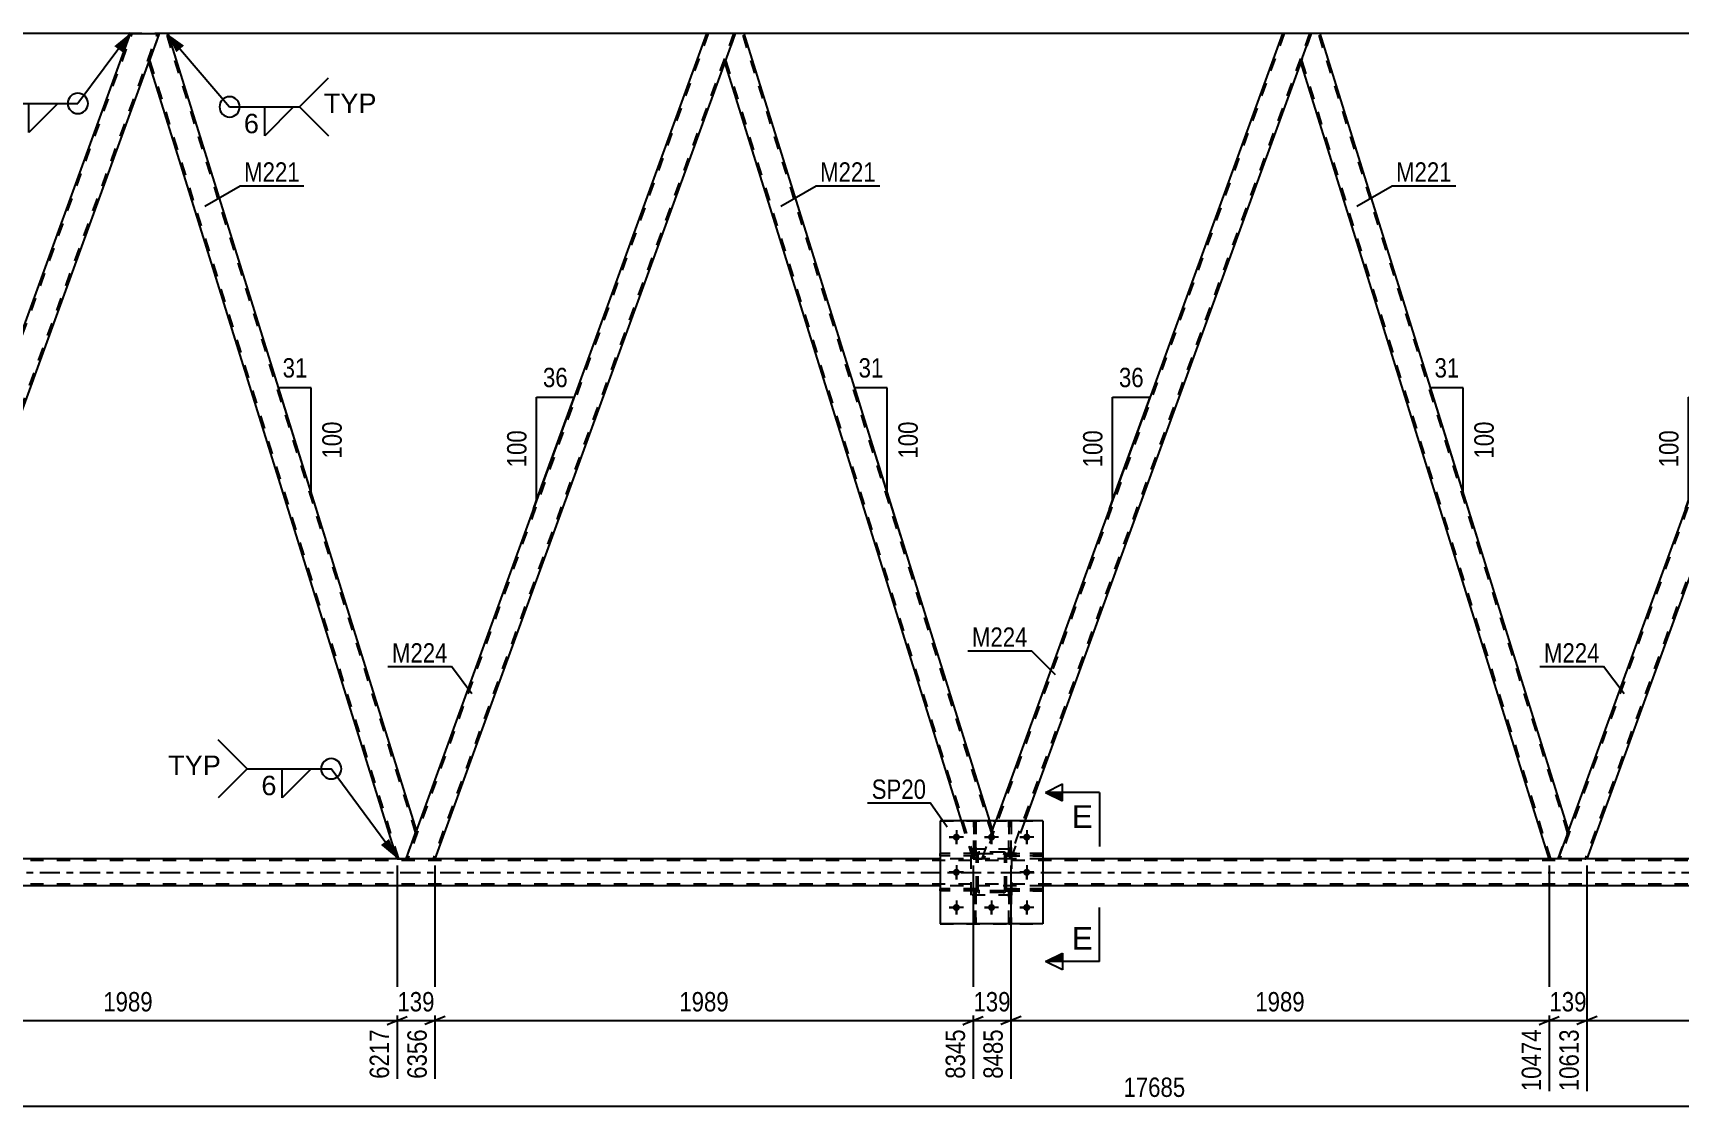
# Model space of a CAD drawing. Header units: millimetres. Extents: x 0 to 841, y 0 to 594.
# Drawn here: x 271.7 to 515, y 302.4 to 461.1 of the extents above; entities that cross this region are included whole.
import ezdxf

# ---------------------------------------------------------------- set-up
doc = ezdxf.new("R2010")
doc.units = ezdxf.units.MM
doc.linetypes.add('DXK_LINE_DOT2', pattern=[3.9198, 1.9599, -1.9599])
doc.linetypes.add('DXK_LINE_DOT3', pattern=[5.9187, 2.979, -0.9799, 0.9799, -0.9799])
doc.styles.add('Arial', font='ARIAL.TTF', dxfattribs={"height": 0.2})
doc.styles.add('Arial Narrow', font='ARIALN.TTF', dxfattribs={"height": 0.2})

# ---------------------------------------------------------------- blocks, each defined once
blk = doc.blocks.new('Part-318893469-3393 - 3250')
at = {"color": 7, "linetype": 'DXK_LINE_DOT2'}
for p, q in [((416.38, 340.39), (410.38, 340.39)), ((410.38, 333.59), (410.38, 340.39)), ((416.38, 333.59), (416.38, 340.39)), ((416.38, 333.59), (410.38, 333.59))]:
    blk.add_line(p, q, dxfattribs=at)
blk = doc.blocks.new('Part-318893469-3394 - 3250')
at = {"color": 7, "linetype": 'DXK_LINE_DOT2'}
for p, q in [((411.18, 339.51), (411.22, 339.69)), ((411.22, 339.69), (411.18, 339.51)), ((411.18, 334.47), (411.18, 339.51)), ((411.42, 339.51), (411.44, 339.6)), ((411.42, 334.47), (411.42, 339.51)), ((411.44, 339.6), (411.49, 339.67)), ((411.48, 339.95), (411.66, 339.99)), ((411.66, 339.99), (411.48, 339.95)), ((411.49, 339.67), (411.57, 339.73)), ((411.57, 339.73), (411.66, 339.75)), ((415.1, 339.99), (411.66, 339.99)), ((411.66, 339.75), (415.1, 339.75)), ((415.1, 339.99), (415.29, 339.95)), ((415.29, 339.95), (415.1, 339.99)), ((415.1, 339.75), (415.19, 339.73)), ((415.19, 339.73), (415.27, 339.67)), ((415.27, 339.67), (415.32, 339.6)), ((415.32, 339.6), (415.34, 339.51)), ((415.34, 334.47), (415.34, 339.51)), ((415.55, 339.69), (415.58, 339.51)), ((415.58, 339.51), (415.55, 339.69)), ((415.58, 334.47), (415.58, 339.51)), ((411.22, 334.28), (411.18, 334.47)), ((411.18, 334.47), (411.22, 334.28)), ((411.44, 334.37), (411.42, 334.47)), ((411.49, 334.3), (411.44, 334.37)), ((411.66, 333.99), (411.48, 334.02)), ((411.48, 334.02), (411.66, 333.99)), ((411.57, 334.24), (411.49, 334.3)), ((411.66, 334.23), (411.57, 334.24)), ((415.1, 334.23), (411.66, 334.23)), ((415.1, 333.99), (411.66, 333.99)), ((415.19, 334.24), (415.1, 334.23)), ((415.29, 334.02), (415.1, 333.99)), ((415.1, 333.99), (415.29, 334.02)), ((415.27, 334.3), (415.19, 334.24)), ((415.32, 334.37), (415.27, 334.3)), ((415.34, 334.47), (415.32, 334.37)), ((415.58, 334.47), (415.55, 334.28)), ((415.55, 334.28), (415.58, 334.47))]:
    blk.add_line(p, q, dxfattribs=at)
at = {"color": 7, "linetype": 'DXK_LINE_DOT3'}
blk.add_line((413.38, 336.99), (413.38, 336.99), dxfattribs=at)
at = {"color": 7, "linetype": 'DXK_LINE_DOT2'}
for centre, start, end in [((411.66, 339.51), 112.5, 157.5), ((411.66, 339.51), 112.5, 157.5), ((415.1, 339.51), 22.5, 67.5), ((415.1, 339.51), 22.5, 67.5), ((411.66, 334.47), 202.5, 247.5), ((411.66, 334.47), 202.5, 247.5), ((415.1, 334.47), 292.5, 337.5), ((415.1, 334.47), 292.5, 337.5)]:
    blk.add_arc(centre, 0.48, start, end, dxfattribs=at)
blk = doc.blocks.new('Part-318893469-3395 - 3250')
at = {"color": 7, "linetype": 'DXK_LINE_DOT2'}
for p, q in [((405.78, 344.59), (420.98, 344.59)), ((405.78, 344.59), (405.78, 329.39)), ((420.98, 344.59), (420.98, 329.39)), ((405.78, 329.39), (420.98, 329.39))]:
    blk.add_line(p, q, dxfattribs=at)
blk = doc.blocks.new('Part-318893469-3443 - 3250')
at = {"color": 7, "linetype": 'DXK_LINE_DOT2'}
for p, q in [((724.05, 338.74), (112.91, 338.74)), ((331.1, 338.98), (325.53, 338.98)), ((420.98, 338.98), (405.78, 338.98)), ((501.37, 338.98), (495.8, 338.98)), ((724.05, 335.22), (112.91, 335.22)), ((420.98, 334.98), (405.78, 334.98))]:
    blk.add_line(p, q, dxfattribs=at)
at = {"color": 2, "linetype": 'Continuous'}
for p, q in [((325.53, 338.98), (250.71, 338.98)), ((405.78, 338.98), (331.1, 338.98)), ((495.8, 338.98), (420.98, 338.98)), ((576.05, 338.98), (501.37, 338.98)), ((405.78, 334.98), (250.71, 334.98)), ((576.05, 334.98), (420.98, 334.98))]:
    blk.add_line(p, q, dxfattribs=at)
at = {"color": 7, "linetype": 'DXK_LINE_DOT3'}
blk.add_line((112.91, 336.98), (724.05, 336.98), dxfattribs=at)
blk = doc.blocks.new('Part-318893469-3448 - 3250')
at = {"color": 2, "linetype": 'Continuous'}
for p, q in [((375.51, 460.98), (373.96, 456.73)), ((376.83, 460.98), (375.51, 460.98)), ((413.11, 344.59), (376.83, 460.98)), ((408.92, 344.59), (373.96, 456.73))]:
    blk.add_line(p, q, dxfattribs=at)
at = {"color": 7, "linetype": 'DXK_LINE_DOT2'}
for p, q in [((413.39, 342.86), (376.57, 460.98)), ((410.91, 338.98), (374.1, 457.1)), ((410.66, 338.98), (408.92, 344.59)), ((411.98, 338.98), (413.53, 343.23)), ((413.53, 343.23), (413.11, 344.59)), ((410.66, 338.98), (411.98, 338.98))]:
    blk.add_line(p, q, dxfattribs=at)
blk = doc.blocks.new('Part-318893469-3459 - 3250')
at = {"color": 7, "linetype": 'DXK_LINE_DOT2'}
for p, q in [((411.18, 339.51), (411.22, 339.69)), ((411.22, 339.69), (411.18, 339.51)), ((411.18, 334.47), (411.18, 339.51)), ((411.42, 339.51), (411.44, 339.6)), ((411.42, 334.47), (411.42, 339.51)), ((411.44, 339.6), (411.49, 339.67)), ((411.48, 339.95), (411.66, 339.99)), ((411.66, 339.99), (411.48, 339.95)), ((411.49, 339.67), (411.57, 339.73)), ((411.57, 339.73), (411.66, 339.75)), ((415.1, 339.99), (411.66, 339.99)), ((411.66, 339.75), (415.1, 339.75)), ((415.1, 339.99), (415.29, 339.95)), ((415.29, 339.95), (415.1, 339.99)), ((415.1, 339.75), (415.19, 339.73)), ((415.19, 339.73), (415.27, 339.67)), ((415.27, 339.67), (415.32, 339.6)), ((415.29, 339.95), (415.29, 339.95)), ((415.29, 339.95), (415.29, 339.95)), ((415.32, 339.6), (415.34, 339.51)), ((415.34, 334.47), (415.34, 339.51)), ((415.55, 339.69), (415.55, 339.69)), ((415.55, 339.69), (415.58, 339.51)), ((415.58, 339.51), (415.55, 339.69)), ((415.55, 339.69), (415.55, 339.69)), ((415.58, 334.47), (415.58, 339.51)), ((411.22, 334.28), (411.18, 334.47)), ((411.18, 334.47), (411.22, 334.28)), ((411.44, 334.37), (411.42, 334.47)), ((411.49, 334.3), (411.44, 334.37)), ((411.66, 333.99), (411.48, 334.02)), ((411.48, 334.02), (411.66, 333.99)), ((411.57, 334.24), (411.49, 334.3)), ((411.66, 334.23), (411.57, 334.24)), ((415.1, 334.23), (411.66, 334.23)), ((415.1, 333.99), (411.66, 333.99)), ((415.19, 334.24), (415.1, 334.23)), ((415.29, 334.02), (415.1, 333.99)), ((415.1, 333.99), (415.29, 334.02)), ((415.27, 334.3), (415.19, 334.24)), ((415.32, 334.37), (415.27, 334.3)), ((415.34, 334.47), (415.32, 334.37)), ((415.58, 334.47), (415.55, 334.28)), ((415.55, 334.28), (415.58, 334.47))]:
    blk.add_line(p, q, dxfattribs=at)
at = {"color": 7, "linetype": 'DXK_LINE_DOT3'}
blk.add_line((413.38, 336.99), (413.38, 336.99), dxfattribs=at)
at = {"color": 7, "linetype": 'DXK_LINE_DOT2'}
for centre, start, end in [((411.66, 339.51), 112.5, 157.5), ((411.66, 339.51), 112.5, 157.5), ((415.1, 339.51), 22.5, 67.5), ((415.1, 339.51), 22.5, 67.5), ((411.66, 334.47), 202.5, 247.5), ((411.66, 334.47), 202.5, 247.5), ((415.1, 334.47), 292.5, 337.5), ((415.1, 334.47), 292.5, 337.5)]:
    blk.add_arc(centre, 0.48, start, end, dxfattribs=at)
blk = doc.blocks.new('Part-318893469-3480 - 3250')
at = {"color": 7, "linetype": 'DXK_LINE_DOT2'}
for p, q in [((411.18, 334.55), (405.78, 334.55)), ((405.78, 334.55), (405.78, 334.23)), ((411.18, 334.23), (405.78, 334.23)), ((410.58, 334.23), (410.58, 334.55)), ((411.18, 334.23), (411.18, 334.55))]:
    blk.add_line(p, q, dxfattribs=at)
blk = doc.blocks.new('Part-318893469-3483 - 3250')
at = {"color": 7, "linetype": 'DXK_LINE_DOT2'}
for p, q in [((411.18, 339.75), (405.78, 339.75)), ((405.78, 339.75), (405.78, 339.43)), ((411.18, 339.43), (405.78, 339.43)), ((410.58, 339.43), (410.58, 339.75)), ((411.18, 339.43), (411.18, 339.75))]:
    blk.add_line(p, q, dxfattribs=at)
blk = doc.blocks.new('Bolt-318893469-3623 - 3250')
at = {"linetype": 'Continuous'}
for points in [[(408.7, 342.19, -1), (407.66, 342.19, -1)], [(413.9, 342.19, -1), (412.86, 342.19, -1)], [(419.1, 342.19, -1), (418.06, 342.19, -1)], [(408.7, 336.99, -1), (407.66, 336.99, -1)], [(419.1, 336.99, -1), (418.06, 336.99, -1)], [(408.7, 331.79, -1), (407.66, 331.79, -1)], [(413.9, 331.79, -1), (412.86, 331.79, -1)], [(419.1, 331.79, -1), (418.06, 331.79, -1)]]:
    blk.add_hatch(color=1, dxfattribs=at).paths.add_polyline_path(points)
at = {"color": 1, "linetype": 'Continuous'}
for p, q in [((408.18, 343.23), (408.18, 341.15)), ((413.38, 343.23), (413.38, 341.15)), ((418.58, 343.23), (418.58, 341.15)), ((409.22, 342.19), (407.14, 342.19)), ((414.42, 342.19), (412.34, 342.19)), ((419.62, 342.19), (417.54, 342.19)), ((409.22, 336.99), (407.14, 336.99)), ((408.18, 338.03), (408.18, 335.95)), ((419.62, 336.99), (417.54, 336.99)), ((418.58, 338.03), (418.58, 335.95)), ((409.22, 331.79), (407.14, 331.79)), ((408.18, 332.83), (408.18, 330.75)), ((414.42, 331.79), (412.34, 331.79)), ((413.38, 332.83), (413.38, 330.75)), ((419.62, 331.79), (417.54, 331.79)), ((418.58, 332.83), (418.58, 330.75))]:
    blk.add_line(p, q, dxfattribs=at)
blk = doc.blocks.new('Bolt-318893469-3499 - 3250')
at = {"color": 1, "linetype": 'Continuous'}
for p, q in [((408.18, 343.23), (408.18, 342.53)), ((413.38, 343.23), (413.38, 342.53)), ((418.58, 343.23), (418.58, 342.53)), ((407.14, 342.19), (407.83, 342.19)), ((408.18, 341.15), (408.18, 341.84)), ((409.22, 342.19), (408.53, 342.19)), ((412.34, 342.19), (413.03, 342.19)), ((413.38, 341.15), (413.38, 341.84)), ((414.42, 342.19), (413.73, 342.19)), ((417.54, 342.19), (418.23, 342.19)), ((418.58, 341.15), (418.58, 341.84)), ((419.62, 342.19), (418.93, 342.19)), ((407.14, 336.99), (407.83, 336.99)), ((408.18, 338.03), (408.18, 337.33)), ((408.18, 335.95), (408.18, 336.64)), ((409.22, 336.99), (408.53, 336.99)), ((417.54, 336.99), (418.23, 336.99)), ((418.58, 338.03), (418.58, 337.33)), ((418.58, 335.95), (418.58, 336.64)), ((419.62, 336.99), (418.93, 336.99)), ((407.14, 331.79), (407.83, 331.79)), ((408.18, 332.83), (408.18, 332.13)), ((408.18, 330.75), (408.18, 331.44)), ((409.22, 331.79), (408.53, 331.79)), ((412.34, 331.79), (413.03, 331.79)), ((413.38, 332.83), (413.38, 332.13)), ((413.38, 330.75), (413.38, 331.44)), ((414.42, 331.79), (413.73, 331.79)), ((417.54, 331.79), (418.23, 331.79)), ((418.58, 332.83), (418.58, 332.13)), ((418.58, 330.75), (418.58, 331.44)), ((419.62, 331.79), (418.93, 331.79))]:
    blk.add_line(p, q, dxfattribs=at)
blk = doc.blocks.new('Part-318893469-3585 - 3250')
at = {"color": 7, "linetype": 'DXK_LINE_DOT2'}
for p, q in [((420.98, 334.55), (415.58, 334.55)), ((415.58, 334.55), (415.58, 334.23)), ((415.58, 334.23), (420.98, 334.23)), ((416.18, 334.23), (416.18, 334.55)), ((420.98, 334.23), (420.98, 334.55))]:
    blk.add_line(p, q, dxfattribs=at)
blk = doc.blocks.new('Part-318893469-3504 - 3250')
at = {"color": 2, "linetype": 'Continuous'}
for p, q in [((459.1, 456.73), (460.64, 460.98)), ((461.96, 460.98), (460.64, 460.98)), ((498.66, 343.23), (461.96, 460.98)), ((495.8, 338.98), (459.1, 456.73)), ((498.66, 343.23), (498.39, 342.49)), ((498.39, 342.49), (497.12, 338.98)), ((497.12, 338.98), (495.8, 338.98))]:
    blk.add_line(p, q, dxfattribs=at)
at = {"color": 7, "linetype": 'DXK_LINE_DOT2'}
for p, q in [((498.53, 342.86), (461.71, 460.98)), ((496.05, 338.98), (459.23, 457.1))]:
    blk.add_line(p, q, dxfattribs=at)
blk = doc.blocks.new('Part-318893469-3509 - 3250')
at = {"color": 7, "linetype": 'DXK_LINE_DOT2'}
for p, q in [((456.64, 460.98), (412.24, 338.98)), ((460.39, 460.98), (415.98, 338.98)), ((460.64, 460.98), (459.1, 456.73)), ((411.98, 338.98), (414.02, 344.59)), ((418.28, 344.59), (416.24, 338.98)), ((416.24, 338.98), (411.98, 338.98))]:
    blk.add_line(p, q, dxfattribs=at)
at = {"color": 2, "linetype": 'Continuous'}
for p, q in [((456.39, 460.98), (414.02, 344.59)), ((460.64, 460.98), (456.39, 460.98)), ((459.1, 456.73), (418.28, 344.59))]:
    blk.add_line(p, q, dxfattribs=at)
blk = doc.blocks.new('Part-318893469-3665 - 3250')
at = {"color": 7, "linetype": 'DXK_LINE_DOT2'}
for p, q in [((541.78, 460.98), (497.37, 338.98)), ((545.52, 460.98), (501.12, 338.98)), ((545.78, 460.98), (544.23, 456.73)), ((497.12, 338.98), (498.66, 343.23)), ((501.06, 338.98), (501.22, 338.98))]:
    blk.add_line(p, q, dxfattribs=at)
at = {"color": 2, "linetype": 'Continuous'}
for p, q in [((541.52, 460.98), (498.66, 343.23)), ((545.78, 460.98), (541.52, 460.98)), ((544.23, 456.73), (501.37, 338.98)), ((501.06, 338.98), (497.12, 338.98)), ((501.33, 338.98), (501.06, 338.98)), ((501.37, 338.98), (501.33, 338.98))]:
    blk.add_line(p, q, dxfattribs=at)
blk = doc.blocks.new('Part-318893469-3526 - 3250')
at = {"color": 2, "linetype": 'Continuous'}
for p, q in [((420.98, 344.59), (405.78, 344.59)), ((405.78, 344.59), (405.78, 329.39)), ((420.98, 344.59), (420.98, 329.39)), ((420.98, 329.39), (405.78, 329.39))]:
    blk.add_line(p, q, dxfattribs=at)
blk = doc.blocks.new('Part-318893469-3659 - 3250')
at = {"color": 2, "linetype": 'Continuous'}
for p, q in [((286.12, 460.98), (206.56, 460.98)), ((371.25, 460.98), (291.69, 460.98)), ((456.39, 460.98), (376.83, 460.98)), ((541.52, 460.98), (461.96, 460.98))]:
    blk.add_line(p, q, dxfattribs=at)
at = {"color": 7, "linetype": 'DXK_LINE_DOT2'}
for p, q in [((291.69, 460.98), (286.12, 460.98)), ((376.83, 460.98), (371.25, 460.98)), ((461.96, 460.98), (456.39, 460.98))]:
    blk.add_line(p, q, dxfattribs=at)
blk = doc.blocks.new('Part-318893469-3542 - 3250')
at = {"color": 7, "linetype": 'DXK_LINE_DOT2'}
for p, q in [((241.97, 338.98), (286.37, 460.98)), ((245.71, 338.98), (290.12, 460.98)), ((290.37, 460.98), (288.83, 456.73)), ((241.71, 338.98), (243.75, 344.59)), ((245.97, 338.98), (248.01, 344.59)), ((245.97, 338.98), (241.71, 338.98))]:
    blk.add_line(p, q, dxfattribs=at)
at = {"color": 2, "linetype": 'Continuous'}
for p, q in [((243.75, 344.59), (286.12, 460.98)), ((286.12, 460.98), (290.37, 460.98)), ((248.01, 344.59), (288.83, 456.73))]:
    blk.add_line(p, q, dxfattribs=at)
blk = doc.blocks.new('Part-318893469-3553 - 3250')
at = {"color": 7, "linetype": 'DXK_LINE_DOT2'}
for p, q in [((415.94, 344.59), (415.94, 339.74)), ((416.26, 344.59), (415.94, 344.59)), ((416.26, 339.74), (416.26, 344.59)), ((415.94, 340.34), (416.26, 340.34)), ((415.94, 339.74), (416.26, 339.74))]:
    blk.add_line(p, q, dxfattribs=at)
blk = doc.blocks.new('Part-318893469-3556 - 3250')
at = {"color": 7, "linetype": 'DXK_LINE_DOT2'}
for p, q in [((410.74, 344.59), (410.74, 339.74)), ((411.06, 344.59), (410.74, 344.59)), ((411.06, 339.74), (411.06, 344.59)), ((410.74, 340.34), (411.06, 340.34)), ((410.74, 339.74), (411.06, 339.74))]:
    blk.add_line(p, q, dxfattribs=at)
blk = doc.blocks.new('Part-318893469-3567 - 3250')
at = {"color": 7, "linetype": 'DXK_LINE_DOT2'}
for p, q in [((416.26, 334.22), (415.94, 334.22)), ((415.94, 334.22), (415.94, 329.39)), ((415.94, 333.62), (416.26, 333.62)), ((416.26, 329.39), (416.26, 334.22)), ((415.94, 329.39), (416.26, 329.39))]:
    blk.add_line(p, q, dxfattribs=at)
blk = doc.blocks.new('Part-318893469-3570 - 3250')
at = {"color": 7, "linetype": 'DXK_LINE_DOT2'}
for p, q in [((415.58, 339.43), (415.58, 339.75)), ((415.58, 339.75), (420.98, 339.75)), ((420.98, 339.43), (415.58, 339.43)), ((416.18, 339.43), (416.18, 339.75)), ((420.98, 339.75), (420.98, 339.43))]:
    blk.add_line(p, q, dxfattribs=at)
blk = doc.blocks.new('Part-318893469-3574 - 3250')
at = {"color": 7, "linetype": 'DXK_LINE_DOT2'}
for p, q in [((415.94, 329.39), (415.94, 334.22)), ((415.94, 334.22), (416.26, 334.22)), ((415.94, 333.62), (416.26, 333.62)), ((416.26, 334.22), (416.26, 329.39)), ((416.26, 329.39), (415.94, 329.39))]:
    blk.add_line(p, q, dxfattribs=at)
blk = doc.blocks.new('Part-318893469-3577 - 3250')
at = {"color": 7, "linetype": 'DXK_LINE_DOT2'}
for p, q in [((410.74, 329.39), (410.74, 334.22)), ((410.74, 334.22), (411.06, 334.22)), ((410.74, 333.62), (411.06, 333.62)), ((411.06, 334.22), (411.06, 329.39)), ((411.06, 329.39), (410.74, 329.39))]:
    blk.add_line(p, q, dxfattribs=at)
blk = doc.blocks.new('Part-318893469-3582 - 3250')
at = {"color": 2, "linetype": 'Continuous'}
for p, q in [((290.37, 460.98), (288.83, 456.73)), ((291.69, 460.98), (290.37, 460.98)), ((328.39, 343.23), (291.69, 460.98)), ((325.53, 338.98), (288.83, 456.73)), ((326.85, 338.98), (328.39, 343.23)), ((325.53, 338.98), (326.85, 338.98))]:
    blk.add_line(p, q, dxfattribs=at)
at = {"color": 7, "linetype": 'DXK_LINE_DOT2'}
for p, q in [((328.26, 342.86), (291.44, 460.98)), ((325.78, 338.98), (288.96, 457.1))]:
    blk.add_line(p, q, dxfattribs=at)
blk = doc.blocks.new('Part-318893469-3597 - 3250')
at = {"color": 7, "linetype": 'DXK_LINE_DOT2'}
for p, q in [((411.18, 339.75), (405.78, 339.75)), ((405.78, 339.43), (405.78, 339.75)), ((411.18, 339.43), (405.78, 339.43)), ((410.58, 339.43), (410.58, 339.75)), ((411.18, 339.75), (411.18, 339.43))]:
    blk.add_line(p, q, dxfattribs=at)
blk = doc.blocks.new('Part-318893469-3600 - 3250')
at = {"color": 7, "linetype": 'DXK_LINE_DOT2'}
for p, q in [((415.58, 334.23), (415.58, 334.55)), ((415.58, 334.55), (420.98, 334.55)), ((420.98, 334.23), (415.58, 334.23)), ((416.18, 334.23), (416.18, 334.55)), ((420.98, 334.55), (420.98, 334.23))]:
    blk.add_line(p, q, dxfattribs=at)
blk = doc.blocks.new('Part-318893469-3603 - 3250')
at = {"color": 7, "linetype": 'DXK_LINE_DOT2'}
for p, q in [((416.38, 340.39), (410.38, 340.39)), ((410.38, 333.59), (410.38, 340.39)), ((416.38, 333.59), (416.38, 340.39)), ((416.38, 333.59), (410.38, 333.59))]:
    blk.add_line(p, q, dxfattribs=at)
blk = doc.blocks.new('Part-318893469-3606 - 3250')
at = {"color": 7, "linetype": 'DXK_LINE_DOT2'}
for p, q in [((411.06, 334.22), (410.74, 334.22)), ((410.74, 334.22), (410.74, 329.39)), ((410.74, 333.62), (411.06, 333.62)), ((411.06, 329.39), (411.06, 334.22)), ((410.74, 329.39), (411.06, 329.39))]:
    blk.add_line(p, q, dxfattribs=at)
blk = doc.blocks.new('Part-318893469-3636 - 3250')
at = {"color": 7, "linetype": 'DXK_LINE_DOT2'}
for p, q in [((415.94, 339.74), (415.94, 344.59)), ((415.94, 344.59), (416.26, 344.59)), ((416.26, 344.59), (416.26, 339.74)), ((415.94, 340.34), (416.26, 340.34)), ((416.26, 339.74), (415.94, 339.74))]:
    blk.add_line(p, q, dxfattribs=at)
blk = doc.blocks.new('Part-318893469-3644 - 3250')
at = {"color": 7, "linetype": 'DXK_LINE_DOT2'}
for p, q in [((371.51, 460.98), (327.1, 338.98)), ((375.25, 460.98), (330.85, 338.98)), ((375.51, 460.98), (373.96, 456.73)), ((326.85, 338.98), (328.39, 343.23)), ((330.79, 338.98), (330.95, 338.98))]:
    blk.add_line(p, q, dxfattribs=at)
at = {"color": 2, "linetype": 'Continuous'}
for p, q in [((371.25, 460.98), (328.39, 343.23)), ((375.51, 460.98), (371.25, 460.98)), ((373.96, 456.73), (331.1, 338.98)), ((330.79, 338.98), (326.85, 338.98)), ((331.06, 338.98), (330.79, 338.98)), ((331.1, 338.98), (331.06, 338.98))]:
    blk.add_line(p, q, dxfattribs=at)
blk = doc.blocks.new('Part-318893469-3674 - 3250')
at = {"color": 7, "linetype": 'DXK_LINE_DOT2'}
for p, q in [((411.18, 334.55), (405.78, 334.55)), ((405.78, 334.23), (405.78, 334.55)), ((411.18, 334.23), (405.78, 334.23)), ((410.58, 334.23), (410.58, 334.55)), ((411.18, 334.55), (411.18, 334.23))]:
    blk.add_line(p, q, dxfattribs=at)
blk = doc.blocks.new('Part-318893469-3700 - 3250')
at = {"color": 7, "linetype": 'DXK_LINE_DOT2'}
for p, q in [((420.98, 339.75), (415.58, 339.75)), ((415.58, 339.75), (415.58, 339.43)), ((415.58, 339.43), (420.98, 339.43)), ((416.18, 339.43), (416.18, 339.75)), ((420.98, 339.43), (420.98, 339.75))]:
    blk.add_line(p, q, dxfattribs=at)
blk = doc.blocks.new('Part-318893469-3706 - 3250')
at = {"color": 7, "linetype": 'DXK_LINE_DOT2'}
for p, q in [((410.74, 339.74), (410.74, 344.59)), ((410.74, 344.59), (411.06, 344.59)), ((411.06, 344.59), (411.06, 339.74)), ((410.74, 340.34), (411.06, 340.34)), ((411.06, 339.74), (410.74, 339.74))]:
    blk.add_line(p, q, dxfattribs=at)
blk = doc.blocks.new('AngleDimension-318893469-11671 - 3250')
at = {"color": 7, "linetype": 'Continuous'}
for p, q in [((431.27, 407.2), (436.81, 407.2)), ((431.27, 391.98), (436.81, 407.2)), ((431.27, 391.98), (431.27, 407.2)), ((430.8, 390.69), (431.27, 391.98))]:
    blk.add_line(p, q, dxfattribs=at)
at = {"color": 0}
for points in [[(436.47, 408.1), (436.47, 412.3), (431.61, 412.3), (431.61, 408.1)], [(430.37, 402.93), (426.17, 402.93), (426.17, 396.25), (430.37, 396.25)]]:
    blk.add_wipeout(points, dxfattribs=at)
at = {"color": 3, "style": 'Arial Narrow'}
blk.add_text('36', height=2.863, dxfattribs=at).set_placement((432.21, 408.7))
blk.add_text('100', height=2.863, rotation=90.0002, dxfattribs=at).set_placement((429.77, 396.85))
blk = doc.blocks.new('AngleDimension-318893469-11643 - 3250')
at = {"color": 7, "linetype": 'Continuous'}
for p, q in [((346.14, 407.2), (351.68, 407.2)), ((346.14, 391.98), (351.68, 407.2)), ((346.14, 391.98), (346.14, 407.2)), ((345.67, 390.69), (346.14, 391.98))]:
    blk.add_line(p, q, dxfattribs=at)
at = {"color": 0}
for points in [[(351.34, 408.1), (351.34, 412.3), (346.48, 412.3), (346.48, 408.1)], [(345.24, 402.93), (341.04, 402.93), (341.04, 396.25), (345.24, 396.25)]]:
    blk.add_wipeout(points, dxfattribs=at)
at = {"color": 3, "style": 'Arial Narrow'}
blk.add_text('36', height=2.863, dxfattribs=at).set_placement((347.08, 408.7))
blk.add_text('100', height=2.863, rotation=90.0002, dxfattribs=at).set_placement((344.64, 396.85))
blk = doc.blocks.new('StraightDimension-318893469-4085 - 3250')
at = {"color": 7, "linetype": 'Continuous'}
for p, q in [((331.1, 337.98), (331.1, 306.47)), ((410.66, 337.98), (410.66, 306.47)), ((332.6, 315.68), (329.6, 314.48)), ((331.1, 315.08), (410.66, 315.08)), ((409.16, 314.48), (412.16, 315.68))]:
    blk.add_line(p, q, dxfattribs=at)
at = {"color": 0}
blk.add_wipeout([(375.14, 315.83), (375.14, 320.03), (366.63, 320.03), (366.63, 315.83)], dxfattribs=at)
at = {"color": 0, "linetype": 'Continuous'}
blk.add_wipeout([(410.06, 314.38), (405.86, 314.38), (405.86, 305.87), (410.06, 305.87)], dxfattribs=at)
at = {"color": 3, "style": 'Arial Narrow'}
blk.add_text('1989', height=2.863, dxfattribs=at).set_placement((367.23, 316.43))
at = {"color": 3, "linetype": 'Continuous', "style": 'Arial Narrow'}
blk.add_text('8345', height=2.863, rotation=90.0002, dxfattribs=at).set_placement((409.46, 306.47))
blk = doc.blocks.new('StraightDimension-318893469-3990 - 3250')
at = {"color": 7, "linetype": 'Continuous'}
blk.add_line((103.65, 302.44), (771.26, 302.44), dxfattribs=at)
at = {"color": 0}
blk.add_wipeout([(442.63, 303.19), (442.63, 307.39), (432.28, 307.39), (432.28, 303.19)], dxfattribs=at)
at = {"color": 3, "style": 'Arial Narrow'}
blk.add_text('17685', height=2.863, dxfattribs=at).set_placement((432.88, 303.79))
blk = doc.blocks.new('StraightDimension-318893469-4047 - 3250')
at = {"color": 7, "linetype": 'Continuous'}
for p, q in [((245.97, 337.98), (245.97, 306.47)), ((325.53, 337.98), (325.53, 306.47)), ((247.47, 315.68), (244.47, 314.48)), ((245.97, 315.08), (325.53, 315.08)), ((324.03, 314.48), (327.03, 315.68))]:
    blk.add_line(p, q, dxfattribs=at)
at = {"color": 0}
blk.add_wipeout([(290.01, 315.83), (290.01, 320.03), (281.49, 320.03), (281.49, 315.83)], dxfattribs=at)
at = {"color": 0, "linetype": 'Continuous'}
blk.add_wipeout([(324.93, 314.38), (320.73, 314.38), (320.73, 305.87), (324.93, 305.87)], dxfattribs=at)
at = {"color": 3, "style": 'Arial Narrow'}
blk.add_text('1989', height=2.863, dxfattribs=at).set_placement((282.09, 316.43))
at = {"color": 3, "linetype": 'Continuous', "style": 'Arial Narrow'}
blk.add_text('6217', height=2.863, rotation=90.0002, dxfattribs=at).set_placement((324.33, 306.47))
blk = doc.blocks.new('StraightDimension-318893469-4066 - 3250')
at = {"color": 7, "linetype": 'Continuous'}
for p, q in [((325.53, 337.98), (325.53, 306.47)), ((331.1, 337.98), (331.1, 306.47)), ((324.03, 314.48), (327.03, 315.68)), ((325.53, 315.08), (331.1, 315.08)), ((332.6, 315.68), (329.6, 314.48))]:
    blk.add_line(p, q, dxfattribs=at)
at = {"color": 0}
blk.add_wipeout([(331.66, 315.83), (331.66, 320.03), (324.97, 320.03), (324.97, 315.83)], dxfattribs=at)
at = {"color": 0, "linetype": 'Continuous'}
blk.add_wipeout([(330.5, 314.38), (326.3, 314.38), (326.3, 305.87), (330.5, 305.87)], dxfattribs=at)
at = {"color": 3, "style": 'Arial Narrow'}
blk.add_text('139', height=2.863, dxfattribs=at).set_placement((325.57, 316.43))
at = {"color": 3, "linetype": 'Continuous', "style": 'Arial Narrow'}
blk.add_text('6356', height=2.863, rotation=90.0002, dxfattribs=at).set_placement((329.9, 306.47))
blk = doc.blocks.new('StraightDimension-318893469-4104 - 3250')
at = {"color": 7, "linetype": 'Continuous'}
for p, q in [((410.66, 337.98), (410.66, 306.47)), ((416.24, 337.98), (416.24, 306.47)), ((409.16, 314.48), (412.16, 315.68)), ((410.66, 315.08), (416.24, 315.08)), ((417.74, 315.68), (414.74, 314.48))]:
    blk.add_line(p, q, dxfattribs=at)
at = {"color": 0}
blk.add_wipeout([(416.79, 315.83), (416.79, 320.03), (410.11, 320.03), (410.11, 315.83)], dxfattribs=at)
at = {"color": 0, "linetype": 'Continuous'}
blk.add_wipeout([(415.64, 314.38), (411.44, 314.38), (411.44, 305.87), (415.64, 305.87)], dxfattribs=at)
at = {"color": 3, "style": 'Arial Narrow'}
blk.add_text('139', height=2.863, dxfattribs=at).set_placement((410.71, 316.43))
at = {"color": 3, "linetype": 'Continuous', "style": 'Arial Narrow'}
blk.add_text('8485', height=2.863, rotation=90.0002, dxfattribs=at).set_placement((415.04, 306.47))
blk = doc.blocks.new('StraightDimension-318893469-4123 - 3250')
at = {"color": 7, "linetype": 'Continuous'}
for p, q in [((416.24, 337.98), (416.24, 306.47)), ((495.8, 337.98), (495.8, 304.64)), ((417.74, 315.68), (414.74, 314.48)), ((416.24, 315.08), (495.8, 315.08)), ((494.3, 314.48), (497.3, 315.68))]:
    blk.add_line(p, q, dxfattribs=at)
at = {"color": 0}
blk.add_wipeout([(460.27, 315.83), (460.27, 320.03), (451.76, 320.03), (451.76, 315.83)], dxfattribs=at)
at = {"color": 0, "linetype": 'Continuous'}
blk.add_wipeout([(495.2, 314.38), (491, 314.38), (491, 304.04), (495.2, 304.04)], dxfattribs=at)
at = {"color": 3, "style": 'Arial Narrow'}
blk.add_text('1989', height=2.863, dxfattribs=at).set_placement((452.36, 316.43))
at = {"color": 3, "linetype": 'Continuous', "style": 'Arial Narrow'}
blk.add_text('10474', height=2.863, rotation=90.0002, dxfattribs=at).set_placement((494.6, 304.64))
blk = doc.blocks.new('StraightDimension-318893469-4142 - 3250')
at = {"color": 7, "linetype": 'Continuous'}
for p, q in [((495.8, 337.98), (495.8, 304.64)), ((501.37, 337.98), (501.37, 304.64)), ((494.3, 314.48), (497.3, 315.68)), ((495.8, 315.08), (501.37, 315.08)), ((502.87, 315.68), (499.87, 314.48))]:
    blk.add_line(p, q, dxfattribs=at)
at = {"color": 0}
blk.add_wipeout([(501.93, 315.83), (501.93, 320.03), (495.24, 320.03), (495.24, 315.83)], dxfattribs=at)
at = {"color": 0, "linetype": 'Continuous'}
blk.add_wipeout([(500.77, 314.38), (496.57, 314.38), (496.57, 304.04), (500.77, 304.04)], dxfattribs=at)
at = {"color": 3, "style": 'Arial Narrow'}
blk.add_text('139', height=2.863, dxfattribs=at).set_placement((495.84, 316.43))
at = {"color": 3, "linetype": 'Continuous', "style": 'Arial Narrow'}
blk.add_text('10613', height=2.863, rotation=90.0002, dxfattribs=at).set_placement((500.17, 304.64))
blk = doc.blocks.new('StraightDimension-318893469-4161 - 3250')
at = {"color": 7, "linetype": 'Continuous'}
for p, q in [((501.37, 337.98), (501.37, 304.64)), ((580.93, 337.98), (580.93, 304.64)), ((502.87, 315.68), (499.87, 314.48)), ((501.37, 315.08), (580.93, 315.08)), ((579.43, 314.48), (582.43, 315.68))]:
    blk.add_line(p, q, dxfattribs=at)
at = {"color": 0}
blk.add_wipeout([(545.41, 315.83), (545.41, 320.03), (536.9, 320.03), (536.9, 315.83)], dxfattribs=at)
at = {"color": 0, "linetype": 'Continuous'}
blk.add_wipeout([(580.33, 314.38), (576.13, 314.38), (576.13, 304.04), (580.33, 304.04)], dxfattribs=at)
at = {"color": 3, "style": 'Arial Narrow'}
blk.add_text('1989', height=2.863, dxfattribs=at).set_placement((537.5, 316.43))
at = {"color": 3, "linetype": 'Continuous', "style": 'Arial Narrow'}
blk.add_text('12602', height=2.863, rotation=90.0002, dxfattribs=at).set_placement((579.73, 304.64))
blk = doc.blocks.new('AngleDimension-318893469-11669 - 3250')
at = {"color": 7, "linetype": 'Continuous'}
for p, q in [((483.1, 408.62), (478.28, 408.62)), ((483.1, 393.15), (478.28, 408.62)), ((483.1, 393.15), (483.1, 408.62)), ((485.12, 386.69), (483.1, 393.15))]:
    blk.add_line(p, q, dxfattribs=at)
at = {"color": 0}
for points in [[(483.12, 409.52), (483.12, 413.72), (478.26, 413.72), (478.26, 409.52)], [(488.2, 404.23), (484, 404.23), (484, 397.54), (488.2, 397.54)]]:
    blk.add_wipeout(points, dxfattribs=at)
at = {"color": 3, "style": 'Arial Narrow'}
blk.add_text('31', height=2.863, dxfattribs=at).set_placement((478.86, 410.12))
blk.add_text('100', height=2.863, rotation=90.0002, dxfattribs=at).set_placement((487.6, 398.14))
blk = doc.blocks.new('AngleDimension-318893469-11613 - 3250')
at = {"color": 7, "linetype": 'Continuous'}
for p, q in [((312.83, 408.62), (308.01, 408.62)), ((312.83, 393.15), (308.01, 408.62)), ((312.83, 393.15), (312.83, 408.62)), ((314.85, 386.69), (312.83, 393.15))]:
    blk.add_line(p, q, dxfattribs=at)
at = {"color": 0}
for points in [[(312.85, 409.52), (312.85, 413.72), (308, 413.72), (308, 409.52)], [(317.93, 404.23), (313.73, 404.23), (313.73, 397.54), (317.93, 397.54)]]:
    blk.add_wipeout(points, dxfattribs=at)
at = {"color": 3, "style": 'Arial Narrow'}
blk.add_text('31', height=2.863, dxfattribs=at).set_placement((308.6, 410.12))
blk.add_text('100', height=2.863, rotation=90.0002, dxfattribs=at).set_placement((317.33, 398.14))
blk = doc.blocks.new('AngleDimension-318893469-11641 - 3250')
at = {"color": 7, "linetype": 'Continuous'}
for p, q in [((397.97, 408.62), (393.15, 408.62)), ((397.97, 393.15), (393.15, 408.62)), ((397.97, 393.15), (397.97, 408.62)), ((399.98, 386.69), (397.97, 393.15))]:
    blk.add_line(p, q, dxfattribs=at)
at = {"color": 0}
for points in [[(397.99, 409.52), (397.99, 413.72), (393.13, 413.72), (393.13, 409.52)], [(403.07, 404.23), (398.87, 404.23), (398.87, 397.54), (403.07, 397.54)]]:
    blk.add_wipeout(points, dxfattribs=at)
at = {"color": 3, "style": 'Arial Narrow'}
blk.add_text('31', height=2.863, dxfattribs=at).set_placement((393.73, 410.12))
blk.add_text('100', height=2.863, rotation=90.0002, dxfattribs=at).set_placement((402.47, 398.14))
blk = doc.blocks.new('AngleDimension-318893469-11699 - 3250')
at = {"color": 7, "linetype": 'Continuous'}
for p, q in [((516.41, 407.2), (521.95, 407.2)), ((516.41, 391.98), (521.95, 407.2)), ((516.41, 391.98), (516.41, 407.2)), ((515.94, 390.69), (516.41, 391.98))]:
    blk.add_line(p, q, dxfattribs=at)
at = {"color": 0}
for points in [[(521.6, 408.1), (521.6, 412.3), (516.75, 412.3), (516.75, 408.1)], [(515.51, 402.93), (511.31, 402.93), (511.31, 396.25), (515.51, 396.25)]]:
    blk.add_wipeout(points, dxfattribs=at)
at = {"color": 3, "style": 'Arial Narrow'}
blk.add_text('36', height=2.863, dxfattribs=at).set_placement((517.35, 408.7))
blk.add_text('100', height=2.863, rotation=90.0002, dxfattribs=at).set_placement((514.91, 396.85))
blk = doc.blocks.new('Mark-318893469-3444 - 3250')
at = {"color": 0}
blk.add_wipeout([(396.26, 439.07), (396.26, 442.07), (388.04, 442.07), (388.04, 439.07)], dxfattribs=at)
blk.add_wipeout([(396.26, 439.07), (396.26, 442.07), (388.04, 442.07), (388.04, 439.07)], dxfattribs=at)
at = {"color": 30, "linetype": 'Continuous'}
for p, q in [((382.24, 435.47), (387.44, 438.47)), ((387.44, 438.47), (396.86, 438.47))]:
    blk.add_line(p, q, dxfattribs=at)
at = {"color": 3, "style": 'Arial Narrow'}
blk.add_text('M221', height=2.863, dxfattribs=at).set_placement((388.04, 439.07))
blk = doc.blocks.new('Mark-318893469-3500 - 3250')
at = {"color": 0}
blk.add_wipeout([(481.4, 439.07), (481.4, 442.07), (473.17, 442.07), (473.17, 439.07)], dxfattribs=at)
blk.add_wipeout([(481.4, 439.07), (481.4, 442.07), (473.17, 442.07), (473.17, 439.07)], dxfattribs=at)
at = {"color": 30, "linetype": 'Continuous'}
for p, q in [((467.38, 435.47), (472.57, 438.47)), ((472.57, 438.47), (482, 438.47))]:
    blk.add_line(p, q, dxfattribs=at)
at = {"color": 3, "style": 'Arial Narrow'}
blk.add_text('M221', height=2.863, dxfattribs=at).set_placement((473.17, 439.07))
blk = doc.blocks.new('Mark-318893469-3505 - 3250')
at = {"color": 0}
blk.add_wipeout([(418.7, 370.32), (418.7, 373.32), (410.48, 373.32), (410.48, 370.32)], dxfattribs=at)
blk.add_wipeout([(418.7, 370.32), (418.7, 373.32), (410.48, 373.32), (410.48, 370.32)], dxfattribs=at)
at = {"color": 30, "linetype": 'Continuous'}
for p in [(409.88, 369.72), (422.84, 366.19)]:
    blk.add_line(p, (419.3, 369.72), dxfattribs=at)
at = {"color": 3, "style": 'Arial Narrow'}
blk.add_text('M224', height=2.863, dxfattribs=at).set_placement((410.48, 370.32))
blk = doc.blocks.new('Mark-318893469-3522 - 3250')
at = {"color": 0}
blk.add_wipeout([(403.7, 347.84), (403.7, 350.84), (395.67, 350.84), (395.67, 347.84)], dxfattribs=at)
blk.add_wipeout([(403.7, 347.84), (403.7, 350.84), (395.67, 350.84), (395.67, 347.84)], dxfattribs=at)
at = {"color": 30, "linetype": 'Continuous'}
for p in [(395.07, 347.24), (406.83, 343.66)]:
    blk.add_line(p, (404.3, 347.24), dxfattribs=at)
at = {"color": 3, "style": 'Arial Narrow'}
blk.add_text('SP20', height=2.863, dxfattribs=at).set_placement((395.67, 347.84))
blk = doc.blocks.new('Mark-318893469-3578 - 3250')
at = {"color": 0}
blk.add_wipeout([(311.13, 439.07), (311.13, 442.07), (302.91, 442.07), (302.91, 439.07)], dxfattribs=at)
blk.add_wipeout([(311.13, 439.07), (311.13, 442.07), (302.91, 442.07), (302.91, 439.07)], dxfattribs=at)
at = {"color": 30, "linetype": 'Continuous'}
for p, q in [((297.11, 435.47), (302.31, 438.47)), ((302.31, 438.47), (311.73, 438.47))]:
    blk.add_line(p, q, dxfattribs=at)
at = {"color": 3, "style": 'Arial Narrow'}
blk.add_text('M221', height=2.863, dxfattribs=at).set_placement((302.91, 439.07))
blk = doc.blocks.new('Mark-318893469-3640 - 3250')
at = {"color": 0}
blk.add_wipeout([(332.98, 367.99), (332.98, 370.99), (324.76, 370.99), (324.76, 367.99)], dxfattribs=at)
blk.add_wipeout([(332.98, 367.99), (332.98, 370.99), (324.76, 370.99), (324.76, 367.99)], dxfattribs=at)
at = {"color": 30, "linetype": 'Continuous'}
for p in [(324.16, 367.39), (336.59, 363.39)]:
    blk.add_line(p, (333.58, 367.39), dxfattribs=at)
at = {"color": 3, "style": 'Arial Narrow'}
blk.add_text('M224', height=2.863, dxfattribs=at).set_placement((324.76, 367.99))
blk = doc.blocks.new('Mark-318893469-3661 - 3250')
at = {"color": 0}
blk.add_wipeout([(503.25, 367.99), (503.25, 370.99), (495.03, 370.99), (495.03, 367.99)], dxfattribs=at)
blk.add_wipeout([(503.25, 367.99), (503.25, 370.99), (495.03, 370.99), (495.03, 367.99)], dxfattribs=at)
at = {"color": 30, "linetype": 'Continuous'}
for p in [(494.43, 367.39), (506.86, 363.39)]:
    blk.add_line(p, (503.85, 367.39), dxfattribs=at)
at = {"color": 3, "style": 'Arial Narrow'}
blk.add_text('M224', height=2.863, dxfattribs=at).set_placement((495.03, 367.99))
blk = doc.blocks.new('SectionMark-318893469-4689 - 3250')
at = {"linetype": 'Continuous'}
for points in [[(423.85, 348.81), (423.85, 347.56), (421.35, 348.81)], [(423.85, 325.06), (423.85, 323.81), (421.35, 323.81)]]:
    blk.add_hatch(color=6, dxfattribs=at).paths.add_polyline_path(points)
at = {"color": 6, "linetype": 'Continuous'}
for p, q in [((421.35, 348.81), (423.85, 350.06)), ((429.35, 348.81), (421.35, 348.81)), ((421.35, 348.81), (423.85, 347.56)), ((423.85, 347.56), (423.85, 350.06)), ((421.35, 323.81), (423.85, 325.06)), ((429.35, 323.81), (421.35, 323.81)), ((423.85, 322.56), (421.35, 323.81)), ((423.85, 325.06), (423.85, 322.56))]:
    blk.add_line(p, q, dxfattribs=at)
at = {"color": 0, "linetype": 'Continuous'}
for points in [[(428.35, 343.56), (428.35, 347.06), (425.24, 347.06), (425.24, 343.56)], [(428.35, 325.56), (428.35, 329.06), (425.24, 329.06), (425.24, 325.56)]]:
    blk.add_wipeout(points, dxfattribs=at)
at = {"color": 6, "linetype": 'Continuous'}
for p, q in [((429.35, 348.81), (429.35, 340.81)), ((429.35, 323.81), (429.35, 331.81))]:
    blk.add_line(p, q, dxfattribs=at)
at = {"color": 3, "linetype": 'Continuous', "style": 'Arial'}
for p in [(425.24, 343.56), (425.24, 325.56)]:
    blk.add_text('E', height=3.34, dxfattribs=at).set_placement(p)
blk = doc.blocks.new('WeldMark-318893469-4693 - 3250')
at = {"linetype": 'Continuous'}
blk.add_hatch(color=30, dxfattribs=at).paths.add_polyline_path([(292.89, 458.21), (291.51, 460.98), (294.03, 459.19)])
at = {"color": 30, "linetype": 'Continuous'}
blk.add_line((291.51, 460.98), (300.77, 450.13), dxfattribs=at)
at = {"color": 3, "linetype": 'Continuous'}
for q in [(315.38, 454.42), (315.38, 445.84)]:
    blk.add_line((311.09, 450.13), q, dxfattribs=at)
blk.add_arc((300.77, 450.13), 1.5, 90, 270, dxfattribs=at)
at = {"color": 0}
blk.add_wipeout([(305.29, 446.03), (305.29, 449.43), (302.67, 449.43), (302.67, 446.03)], dxfattribs=at)
at = {"color": 30, "linetype": 'Continuous'}
blk.add_line((300.77, 450.13), (311.09, 450.13), dxfattribs=at)
at = {"color": 3, "linetype": 'Continuous'}
for p, q in [((305.95, 450.13), (310.23, 450.13)), ((310.23, 450.13), (305.95, 445.84)), ((305.95, 445.84), (305.95, 450.13))]:
    blk.add_line(p, q, dxfattribs=at)
blk.add_arc((300.77, 450.13), 1.5, 270, 90, dxfattribs=at)
at = {"color": 3, "style": 'Arial'}
blk.add_text('6', height=2.87, dxfattribs=at).set_placement((302.87, 446.23))
at = {"color": 0, "linetype": 'Continuous'}
blk.add_wipeout([(322.47, 449.23), (322.47, 452.23), (314.69, 452.23), (314.69, 449.23)], dxfattribs=at)
blk.add_wipeout([(322.47, 449.23), (322.47, 452.23), (314.69, 452.23), (314.69, 449.23)], dxfattribs=at)
at = {"color": 3, "linetype": 'Continuous', "style": 'Arial'}
blk.add_text('TYP', height=2.865, dxfattribs=at).set_placement((314.69, 449.23))
blk = doc.blocks.new('WeldMark-318893469-4708 - 3250')
at = {"linetype": 'Continuous'}
blk.add_hatch(color=30, dxfattribs=at).paths.add_polyline_path([(283.72, 459.1), (286.12, 461.06), (284.93, 458.21)])
at = {"color": 30, "linetype": 'Continuous'}
blk.add_line((286.12, 461.06), (278.34, 450.64), dxfattribs=at)
at = {"color": 3, "linetype": 'Continuous'}
for q in [(261.63, 454.93), (261.63, 446.36)]:
    blk.add_line((265.91, 450.64), q, dxfattribs=at)
for start, end in [(90, 270), (270, 90)]:
    blk.add_arc((278.34, 450.64), 1.5, start, end, dxfattribs=at)
at = {"color": 0}
blk.add_wipeout([(270.44, 446.54), (270.44, 449.94), (267.81, 449.94), (267.81, 446.54)], dxfattribs=at)
at = {"color": 30, "linetype": 'Continuous'}
blk.add_line((265.91, 450.64), (278.34, 450.64), dxfattribs=at)
at = {"color": 3, "linetype": 'Continuous'}
for p, q in [((271.09, 450.64), (275.38, 450.64)), ((275.38, 450.64), (271.09, 446.36)), ((271.09, 446.36), (271.09, 450.64))]:
    blk.add_line(p, q, dxfattribs=at)
at = {"color": 3, "style": 'Arial'}
blk.add_text('6', height=2.87, dxfattribs=at).set_placement((268.01, 446.74))
at = {"color": 0, "linetype": 'Continuous'}
blk.add_wipeout([(262.01, 449.74), (262.01, 452.74), (254.24, 452.74), (254.24, 449.74)], dxfattribs=at)
blk.add_wipeout([(262.01, 449.74), (262.01, 452.74), (254.24, 452.74), (254.24, 449.74)], dxfattribs=at)
at = {"color": 3, "linetype": 'Continuous', "style": 'Arial'}
blk.add_text('TYP', height=2.865, dxfattribs=at).set_placement((254.24, 449.74))
blk = doc.blocks.new('WeldMark-318893469-4722 - 3250')
at = {"linetype": 'Continuous'}
blk.add_hatch(color=30, dxfattribs=at).paths.add_polyline_path([(324.33, 341.92), (325.51, 339.06), (323.13, 341.03)])
at = {"color": 3, "linetype": 'Continuous'}
for q in [(299.08, 356.57), (299.08, 348)]:
    blk.add_line((303.36, 352.29), q, dxfattribs=at)
at = {"color": 30, "linetype": 'Continuous'}
blk.add_line((325.51, 339.06), (315.78, 352.29), dxfattribs=at)
at = {"color": 3, "linetype": 'Continuous'}
for start, end in [(90, 270), (270, 90)]:
    blk.add_arc((315.78, 352.29), 1.5, start, end, dxfattribs=at)
at = {"color": 0}
blk.add_wipeout([(307.88, 348.19), (307.88, 351.59), (305.26, 351.59), (305.26, 348.19)], dxfattribs=at)
at = {"color": 30, "linetype": 'Continuous'}
blk.add_line((303.36, 352.29), (315.78, 352.29), dxfattribs=at)
at = {"color": 3, "linetype": 'Continuous'}
for p, q in [((308.54, 352.29), (312.83, 352.29)), ((312.83, 352.29), (308.54, 348)), ((308.54, 348), (308.54, 352.29))]:
    blk.add_line(p, q, dxfattribs=at)
at = {"color": 3, "style": 'Arial'}
blk.add_text('6', height=2.87, dxfattribs=at).set_placement((305.46, 348.39))
at = {"color": 0, "linetype": 'Continuous'}
blk.add_wipeout([(299.46, 351.39), (299.46, 354.39), (291.69, 354.39), (291.69, 351.39)], dxfattribs=at)
blk.add_wipeout([(299.46, 351.39), (299.46, 354.39), (291.69, 354.39), (291.69, 351.39)], dxfattribs=at)
at = {"color": 3, "linetype": 'Continuous', "style": 'Arial'}
blk.add_text('TYP', height=2.865, dxfattribs=at).set_placement((291.69, 351.39))

msp = doc.modelspace()

# ---------------------------------------------------------------- block references
for name in ['Part-318893469-3659 - 3250', 'Part-318893469-3542 - 3250', 'Part-318893469-3582 - 3250', 'Part-318893469-3644 - 3250', 'Part-318893469-3448 - 3250', 'Part-318893469-3509 - 3250', 'Part-318893469-3504 - 3250', 'Part-318893469-3665 - 3250', 'Part-318893469-3395 - 3250', 'Part-318893469-3526 - 3250', 'Bolt-318893469-3623 - 3250', 'Bolt-318893469-3499 - 3250', 'Part-318893469-3556 - 3250', 'Part-318893469-3706 - 3250', 'Part-318893469-3553 - 3250', 'Part-318893469-3636 - 3250', 'Part-318893469-3443 - 3250', 'Part-318893469-3483 - 3250', 'Part-318893469-3597 - 3250', 'Part-318893469-3393 - 3250', 'Part-318893469-3603 - 3250', 'Part-318893469-3394 - 3250', 'Part-318893469-3459 - 3250', 'Part-318893469-3570 - 3250', 'Part-318893469-3700 - 3250', 'Part-318893469-3480 - 3250', 'Part-318893469-3674 - 3250', 'Part-318893469-3577 - 3250', 'Part-318893469-3606 - 3250', 'Part-318893469-3585 - 3250', 'Part-318893469-3600 - 3250', 'Part-318893469-3567 - 3250', 'Part-318893469-3574 - 3250']:
    msp.add_blockref(name, (0, 0))

# ---------------------------------------------------------------- next in the draw order: block references
for name in ['AngleDimension-318893469-11643 - 3250', 'AngleDimension-318893469-11671 - 3250', 'StraightDimension-318893469-4085 - 3250']:
    msp.add_blockref(name, (0, 0))

# ---------------------------------------------------------------- next in the draw order: block references
msp.add_blockref('StraightDimension-318893469-3990 - 3250', (0, 0))

# ---------------------------------------------------------------- next in the draw order: block references
for name in ['WeldMark-318893469-4708 - 3250', 'WeldMark-318893469-4693 - 3250', 'Mark-318893469-3578 - 3250', 'Mark-318893469-3444 - 3250', 'Mark-318893469-3500 - 3250', 'AngleDimension-318893469-11613 - 3250', 'AngleDimension-318893469-11641 - 3250', 'AngleDimension-318893469-11669 - 3250', 'AngleDimension-318893469-11699 - 3250', 'Mark-318893469-3505 - 3250', 'Mark-318893469-3640 - 3250', 'Mark-318893469-3661 - 3250', 'Mark-318893469-3522 - 3250', 'StraightDimension-318893469-4047 - 3250', 'StraightDimension-318893469-4104 - 3250']:
    msp.add_blockref(name, (0, 0))

# ---------------------------------------------------------------- next in the draw order: block references
for name in ['StraightDimension-318893469-4066 - 3250', 'StraightDimension-318893469-4123 - 3250']:
    msp.add_blockref(name, (0, 0))

# ---------------------------------------------------------------- next in the draw order: block references
for name in ['WeldMark-318893469-4722 - 3250', 'SectionMark-318893469-4689 - 3250', 'StraightDimension-318893469-4142 - 3250']:
    msp.add_blockref(name, (0, 0))

# ---------------------------------------------------------------- next in the draw order: block references
msp.add_blockref('StraightDimension-318893469-4161 - 3250', (0, 0))

doc.saveas('drawing.dxf')
